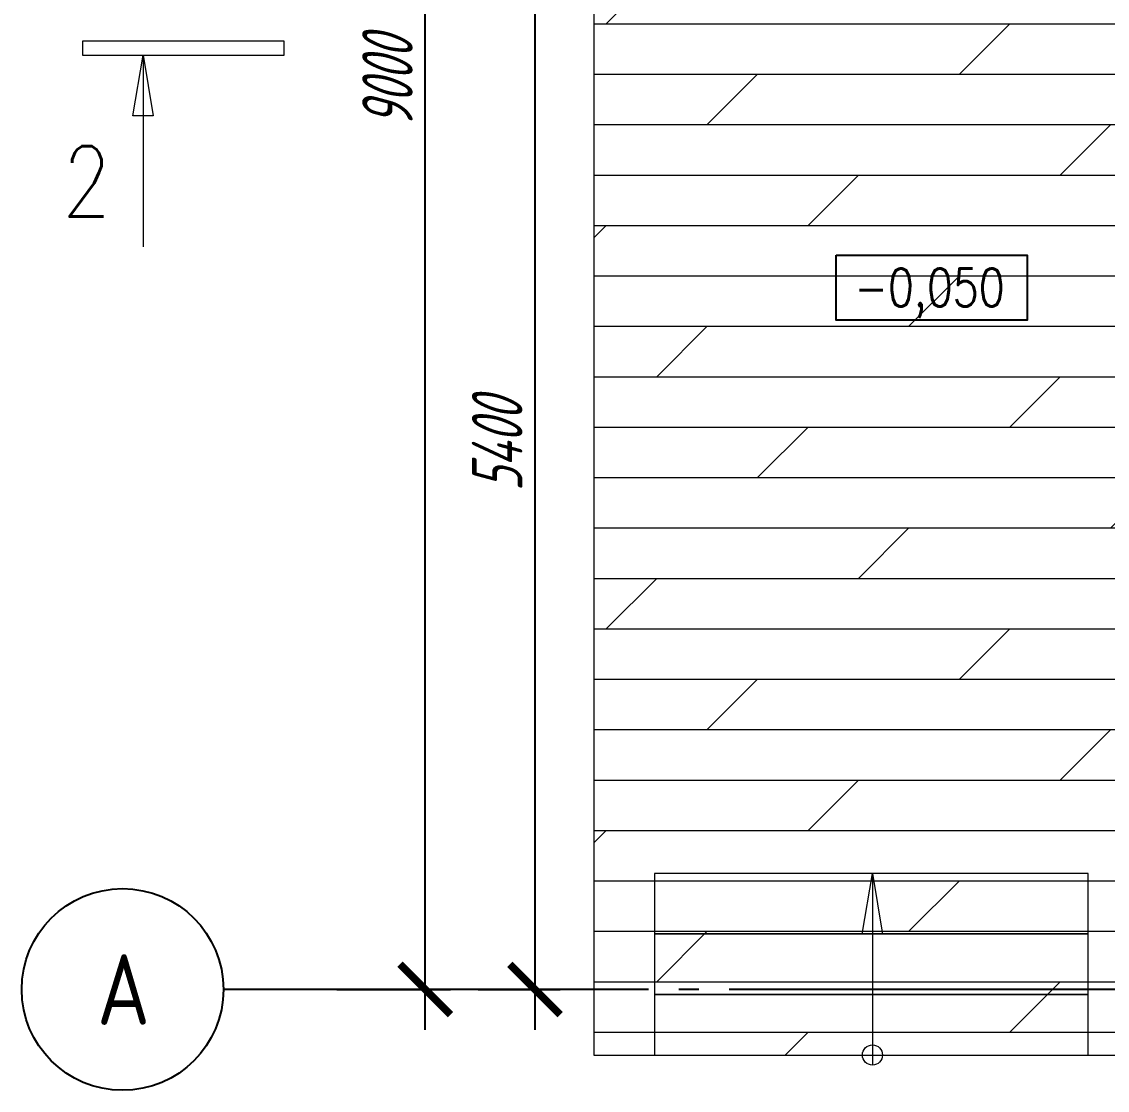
# Model space of a CAD drawing. Header units: inches. Extents: x -19662 to 10260, y -11808 to 5048.
# Drawn here: x -19662 to -14282, y -8164 to -2865 of the extents above; entities that cross this region are included whole.
import ezdxf

# ---------------------------------------------------------------- set-up
doc = ezdxf.new("R2010")
doc.units = ezdxf.units.IN
doc.header["$MEASUREMENT"] = 0
doc.linetypes.add('CONTI', pattern=[0])
doc.linetypes.add('GOST2.303 5', pattern=[24, 20, -1.5, 1, -1.5])
doc.layers.add('axis_dim', color=40, linetype='CONTI')
for name, color, linetype, lineweight in [('floor', 179, 'Continuous', 5), ('mark', 4, 'Continuous', 15), ('stair1', 7, 'Continuous', 15)]:
    doc.layers.add(name, color=color, linetype=linetype, lineweight=lineweight)
doc.styles.add('GOST 2.304', font='CS_Gost2304.shx', dxfattribs={"width": 0.8, "oblique": 15})
doc.dimstyles.new('СПДС', dxfattribs={"dimscale": 100, "dimtxt": 2.5, "dimasz": 2.5, "dimexe": 1.25, "dimexo": 0.625, "dimtad": 1, "dimdec": 0, "dimtxsty": 'GOST 2.304', "dimblk": 'ARCHTICK', "dimblk1": 'ARCHTICK', "dimblk2": 'ARCHTICK', "dimcen": 2.5, "dimdle": 2, "dimadec": 0, "dimazin": 2, "dimtfac": 0.75, "dimtdec": 4, "dimtmove": 1, "dimatfit": 3, "dimfxl": 1, "dimtolj": 1, "dimarcsym": 1})

# ---------------------------------------------------------------- blocks, each defined once
blk = doc.blocks.new('_ArchTick')
at = {"color": 0, "linetype": 'ByBlock', "const_width": 0.15}
blk.add_lwpolyline([(-0.5, -0.5), (0.5, 0.5)], dxfattribs=at)
blk = doc.blocks.new('*D40')
at = {"layer": 'axis_dim', "color": 0, "linetype": 'Continuous', "lineweight": -2, "ltscale": 100, "transparency": 16777216}
for p, q in [((-17661.6, -7864), (-17661.6, 1536)), ((-18099.1, 1336), (-17536.6, 1336)), ((-18099.1, -7664), (-17536.6, -7664))]:
    blk.add_line(p, q, dxfattribs=at)
at = {"layer": 'Defpoints', "color": 0, "linetype": 'Continuous', "ltscale": 100, "transparency": 16777216}
for p in [(-18161.6, 1336), (-17661.6, 1336), (-18161.6, -7664)]:
    blk.add_point(p, dxfattribs=at)
at = {"layer": 'axis_dim', "color": 0, "linetype": 'Continuous', "lineweight": -2, "ltscale": 100, "transparency": 16777216, "xscale": 250, "yscale": 250, "zscale": 250}
for p, rotation in [((-17661.6, 1336), 90), ((-17661.6, -7664), 270)]:
    blk.add_blockref('_ArchTick', p, dxfattribs=dict(at, rotation=rotation))
at = {"layer": 'axis_dim', "color": 0, "linetype": 'Continuous', "lineweight": -3, "ltscale": 100, "transparency": 16777216, "insert": (-17849.1, -3164), "char_height": 250, "attachment_point": 5, "rotation": 90, "style": 'GOST 2.304'}
blk.add_mtext('\\A1;9000', dxfattribs=at)
blk = doc.blocks.new('*D46')
at = {"layer": 'axis_dim', "color": 0, "linetype": 'Continuous', "lineweight": -2, "ltscale": 100, "transparency": 16777216}
for p, q in [((-17117.8, -7864), (-17117.8, -2064)), ((-18099.1, -2264), (-16992.8, -2264)), ((-17399.1, -7664), (-16992.8, -7664))]:
    blk.add_line(p, q, dxfattribs=at)
at = {"layer": 'Defpoints', "color": 0, "linetype": 'Continuous', "ltscale": 100, "transparency": 16777216}
for p in [(-18161.6, -2264), (-17117.8, -2264), (-17461.6, -7664)]:
    blk.add_point(p, dxfattribs=at)
at = {"layer": 'axis_dim', "color": 0, "linetype": 'Continuous', "lineweight": -2, "ltscale": 100, "transparency": 16777216, "xscale": 250, "yscale": 250, "zscale": 250}
for p, rotation in [((-17117.8, -2264), 90), ((-17117.8, -7664), 270)]:
    blk.add_blockref('_ArchTick', p, dxfattribs=dict(at, rotation=rotation))
at = {"layer": 'axis_dim', "color": 0, "linetype": 'Continuous', "lineweight": -3, "ltscale": 100, "transparency": 16777216, "insert": (-17305.3, -4964), "char_height": 250, "attachment_point": 5, "rotation": 90, "style": 'GOST 2.304'}
blk.add_mtext('\\A1;5400', dxfattribs=at)

msp = doc.modelspace()

# ---------------------------------------------------------------- hatches: boundary and pattern name
at = {"layer": 'floor', "ltscale": 100}
h = msp.add_hatch(dxfattribs=at)
h.set_pattern_fill('DOLMIT', color=8, scale=1000)
h.set_pattern_definition([(0, (-32015.06, -49126.03), (0, 250), []), (45, (-32015.06, -49126), (-500, 500), [353.553, -707.107])])
h.paths.add_polyline_path([(-13825.6, 1661), (-16825.6, 1661), (-16825.6, -2864.1), (-16825.6, -7989), (-13825.6, -7989)])

# ---------------------------------------------------------------- linework, layer by layer
at = {"layer": 'axis_dim', "linetype": 'GOST2.303 5', "lineweight": 25, "ltscale": 100}
for points in [[(-18161.6, -7664), (-18661.6, -7664)], [(244.6, -7664), (-18161.6, -7664)]]:
    msp.add_lwpolyline(points, dxfattribs=at)
at = {"layer": 'axis_dim', "color": 18, "linetype": 'Continuous', "lineweight": 25, "ltscale": 100, "true_color": 0x000000}
msp.add_circle((-19161.6, -7664), 500, dxfattribs=at)
at = {"layer": 'mark', "linetype": 'Continuous', "ltscale": 100}
for p, q in [((-19360.1, -2962.2), (-19360.1, -3032.2)), ((-18360.1, -2962.2), (-19360.1, -2962.2)), ((-18360.1, -3032.2), (-18360.1, -2962.2)), ((-19360.1, -3032.2), (-18360.1, -3032.2)), ((-19110.3, -3332.6), (-19060.1, -3032.2)), ((-19060.1, -3032.2), (-19009.8, -3332.6)), ((-19009.8, -3332.6), (-19110.3, -3332.6))]:
    msp.add_line(p, q, dxfattribs=at)
msp.add_lwpolyline([(-19060.1, -3032.2), (-19060.1, -3982.2)], dxfattribs=at)
at = {"layer": 'mark', "linetype": 'Continuous', "lineweight": 25, "ltscale": 75}
msp.add_lwpolyline([(-15625.2, -4022.4), (-14678.9, -4022.4), (-14678.9, -4344.9), (-15625.2, -4344.9)], close=True, dxfattribs=at)
at = {"layer": 'stair1', "linetype": 'Continuous', "ltscale": 100}
for p, q in [((-15495.9, -7389.4), (-15445.6, -7089)), ((-15445.6, -7089), (-15395.3, -7389.4)), ((-15395.3, -7389.4), (-15495.9, -7389.4))]:
    msp.add_line(p, q, dxfattribs=at)
at = {"layer": 'stair1', "ltscale": 75}
for points in [[(-13825.6, 1661), (-16825.6, 1661), (-16825.6, -2864.1), (-16825.6, -7989), (-13825.6, -7989)], [(-16525.6, -7089), (-16525.6, -7389), (-14375.7, -7389), (-14375.7, -7089)], [(-16525.6, -7389), (-16525.6, -7689), (-14375.7, -7689), (-14375.7, -7389)], [(-16525.6, -7689), (-16525.6, -7989), (-14375.7, -7989), (-14375.7, -7689)]]:
    msp.add_lwpolyline(points, close=True, dxfattribs=at)
at = {"layer": 'stair1', "linetype": 'Continuous', "ltscale": 100}
msp.add_lwpolyline([(-15445.6, -7089), (-15445.6, -8039)], dxfattribs=at)
at = {"layer": 'stair1', "ltscale": 100}
msp.add_lwpolyline([(-15445.6, -7089), (-15445.6, -7989)], dxfattribs=at)
msp.add_circle((-15445.6, -7989), 50, dxfattribs=at)

# ---------------------------------------------------------------- texts
at = {"layer": 'axis_dim', "color": 18, "linetype": 'Continuous', "lineweight": 25, "ltscale": 100, "true_color": 0x000000, "insert": (-19288.2, -7489), "char_height": 350, "width": 492.949, "attachment_point": 1, "style": 'GOST 2.304'}
msp.add_mtext('\\Fsimplex.shx;\\W0.8000000000;\\Q0.2617993878;\\T1.0000000000;\\o\\lА', dxfattribs=at)
at = {"layer": 'mark', "linetype": 'Continuous', "ltscale": 100, "insert": (-19460, -3482.2), "char_height": 350, "width": 515.534, "attachment_point": 1, "style": 'GOST 2.304'}
msp.add_mtext('\\Fsimplex.shx;\\W0.8000000000;\\Q0.2617993878;\\T1.0000000000;\\o\\l2', dxfattribs=at)
at = {"layer": 'mark', "linetype": 'Continuous', "lineweight": 25, "ltscale": 75, "insert": (-15536.2, -4089.9), "char_height": 187.5, "width": 940.362, "attachment_point": 1, "style": 'GOST 2.304'}
msp.add_mtext('\\Fsimplex.shx;\\W0.8000000000;\\Q0.2617993878;\\T1.0000000000;\\o\\l-0,050', dxfattribs=at)

# ---------------------------------------------------------------- dimensions: what is measured, and where the dimension line sits
at = {"layer": 'axis_dim', "color": 18, "linetype": 'Continuous', "lineweight": -3, "ltscale": 100, "true_color": 0x000000}
for base, p1, p2, picture, middle in [((-17661.6, 1336), (-18161.6, -7664), (-18161.6, 1336), '*D40', (-17849.1, -3164)), ((-17117.8, -2264), (-17461.6, -7664), (-18161.6, -2264), '*D46', (-17305.3, -4964))]:
    dim = msp.add_linear_dim(base=base, p1=p1, p2=p2, angle=270, dimstyle='СПДС', override={"dimscale": 100, "dimsah": 1}, dxfattribs=at)
    dim.commit()
    dim.dimension.update_dxf_attribs({"geometry": picture, "text_midpoint": middle})

doc.saveas('drawing.dxf')
